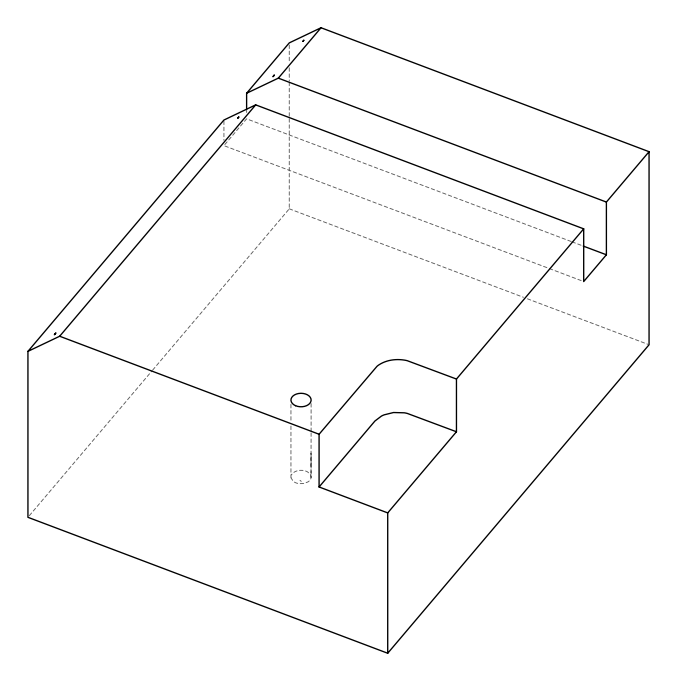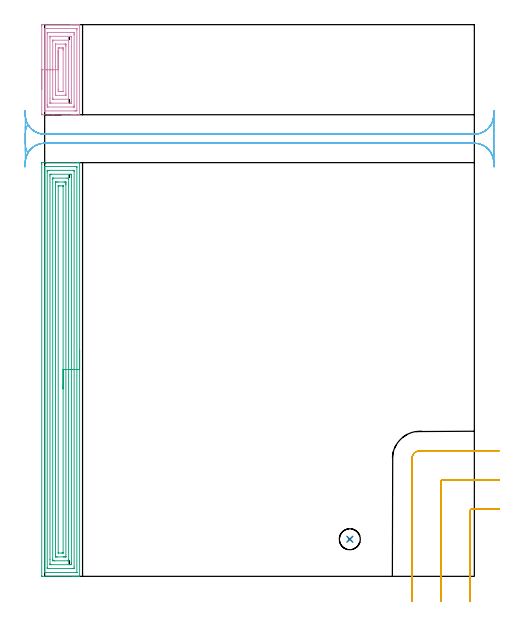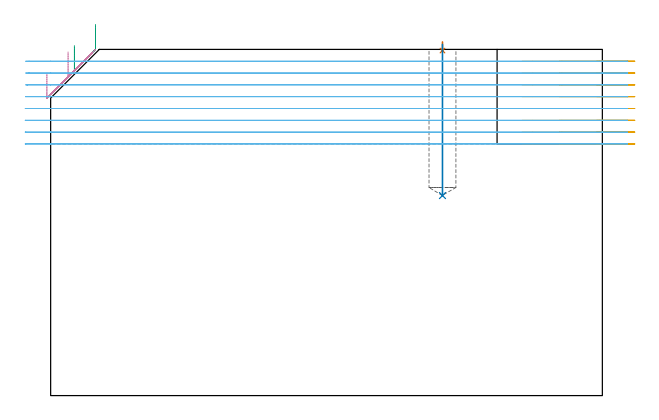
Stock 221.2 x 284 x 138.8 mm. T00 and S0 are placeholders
(PLAN: 6 operations, 3 tool changes, 29.1 min)
(1 SPOT_DRILL | STEP1POCKET | NXT0321_9005460120000 | 0.03 min | 0 mm3)
(2 DRILL_BLIND_HOLE_INTO_CENTER | STEP1POCKET | UGT0301_220 | 0.24 min | 5158 mm3)
(3 AREA_MILL | FG_CHAMFER_SURFACE | UGT0205_001 | 12.3 min | 41986 mm3)
(4 AREA_MILL_1 | FG_CHAMFER_SURFACE_1 | UGT0205_001 | 2.97 min | 10312 mm3)
(5 MILL_CORNER_NOTCH_RECTANGULAR | CORNER_NOTCH_RECTANGULAR | UGT0201_094 | Follow Part, ap 5, ae 75% | 5.02 min | 117814 mm3)
(6 MILL_RECTANGULAR_SLOT | SLOT_RECTANGULAR | UGT0201_094 | Follow Part, ap 5, ae 75% | 8.56 min | 203294 mm3)
(TOOL NXT0321_9005460120000 | NC Spot Drill, 142deg, 12mm, Carbide, Uncoated | D12 PA142 FL30 Z2)
(TOOL UGT0301_220 | Twist Drill 10.8 mm | D10.8 PA118 FL92 Z2)
(TOOL UGT0205_001 | Chamfer Mill 20 x 3 x 45 deg. | D20 FL50 Z2)
(TOOL UGT0201_094 | End mill 20 mm | D20 FL38 Z4)
(OP 1 SPOT_DRILL)
G17 G21 G94 G90
T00 M6
G54
G17 G0 G90 X157.1 Y19.1 S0 M3
G43 Z148.8 H0
G94 G81 G98 Z138.335 F250. R141.8
G80
M5
M2
(OP 2 DRILL_BLIND_HOLE_INTO_CENTER)
G17 G21 G94 G90
T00 M6
G54
G17 G0 G90 X157.1 Y19.1 S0 M3
G43 Z148.8 H0
G94 G81 G98 Z80.2 F250. R140.8
G80
M5
M2
(OP 3 AREA_MILL)
G17 G21 G94 G90
T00 M6
G54
G17 G0 G90 X18. Y116.5 S1061 M3
G43 Z148.8 H0
G94 G1 Y116.462 Z147.928 F250.
Y116.348 Z147.063
Y116.159 Z146.212
Y115.897 Z145.38
Y115.563 Z144.574
Y115.16 Z143.8
Y114.692 Z143.064
Y114.16 Z142.372
Y113.571 Z141.729
Y112.928 Z141.139
Y112.236 Z140.608
Y111.5 Z140.14
Y110.726 Z139.737
Y109.92 Z139.403
Y109.088 Z139.141
Y108.237 Z138.952
Y107.372 Z138.838
Y106.5 Z138.8
Y0.173
X17.997 Y0.009 Z138.788
X17.987 Y0.007 Z138.778
X17.63 Y0. Z138.43
X17.326 Z138.126
X16.641 Z137.436
X15.415 Z136.211
X14.874 Z135.669
X14.261 Z135.056
X-1.295 Y0.001 Z119.502
X-1.492 Y0.01 Z119.306
X-1.499 Y0.207 Z119.299
X-1.5 Y211.968 Z119.3
X-1.499 Y212.38 Z119.301
X-1.495 Y212.857 Z119.303
X-1.492 Y212.991 Z119.306
X-1.024 Y212.995 Z119.774
X-0.411 Y213. Z120.387
X14.261 Z135.056
X16.641 Z137.436
X17.326 Z138.126
X17.631 Z138.43
X17.987 Y212.993 Z138.778
X17.997 Y212.991 Z138.788
X18. Y212.827 Z138.8
Y106.5
X16.586 Z137.386
X16.585 Y2.093 Z137.385
X16.584 Y2.041 Z137.384
X16.582 Y2.016 Z137.382
X16.58 Y2.011 Z137.38
X16.562 Y2.009 Z137.362
X16.159 Y2.001 Z136.959
X0.743 Z121.543
X0.259 Y2.003 Z121.059
X0.028 Y2.01 Z120.828
X-0.079 Y2.021 Z120.721
X-0.085 Y2.351 Z120.715
Y2.407
Y210.907
X-0.084 Y210.959 Z120.716
X-0.082 Y210.984 Z120.718
X-0.08 Y210.989 Z120.72
X-0.062 Y210.991 Z120.738
X0.341 Y210.999 Z121.141
X15.757 Z136.557
X16.241 Y210.997 Z137.041
X16.472 Y210.99 Z137.272
X16.579 Y210.979 Z137.379
X16.585 Y210.649 Z137.385
Y210.593
X16.586 Y106.5 Z137.386
X15.172 Z135.972
X15.171 Y4.787 Z135.971
X15.169 Y4.194 Z135.969
X15.166 Y4.045 Z135.966
X15.165 Y4.015 Z135.965
X15.129 Y4.01 Z135.929
X15.063 Y4.003 Z135.863
X14.874 Y4.001 Z135.674
X14.183 Y4. Z134.983
X1.817 Y4.001 Z122.617
X1.626 Y4.005 Z122.426
X1.434 Y4.01 Z122.234
X1.335 Y4.023 Z122.135
X1.332 Y4.094 Z122.132
X1.331 Y4.194 Z122.131
X1.329 Y4.495 Z122.129
Y208.213
X1.331 Y208.806 Z122.131
X1.334 Y208.956 Z122.134
X1.335 Y208.985 Z122.135
X1.371 Y208.991 Z122.171
X1.437 Y208.997 Z122.237
X1.626 Y208.999 Z122.426
X2.317 Y209. Z123.117
X14.683 Y208.999 Z135.483
X14.874 Y208.996 Z135.674
X15.066 Y208.99 Z135.866
X15.165 Y208.977 Z135.965
X15.168 Y208.906 Z135.968
X15.17 Y208.806 Z135.97
X15.171 Y208.506 Z135.971
X15.172 Y106.5 Z135.972
X13.757 Z134.557
Y6.875
X13.753 Y6.222 Z134.553
X13.749 Y6.01 Z134.549
X13.089 Y6. Z133.889
X3.374 Z124.174
X2.957 Y6.006 Z123.757
X2.755 Y6.01 Z123.555
X2.75 Y6.125 Z123.55
X2.744 Y6.637 Z123.544
X2.743 Y8.662 Z123.543
Y206.125
X2.747 Y206.778 Z123.547
X2.751 Y206.99 Z123.551
X3.411 Y207. Z124.211
X13.126 Z133.926
X13.543 Y206.994 Z134.343
X13.745 Y206.99 Z134.545
X13.75 Y206.875 Z134.55
X13.756 Y206.363 Z134.556
X13.757 Y206.125 Z134.557
Y205.468
Y106.5
X12.343 Z133.143
X12.342 Y8.422 Z133.142
X12.339 Y8.182 Z133.139
X12.336 Y8.026 Z133.136
X12.323 Y8.009 Z133.123
X12.306 Y8.006 Z133.106
X12.224 Y8.002 Z133.024
X11.995 Y8. Z132.795
X4.929 Z125.729
X4.276 Y8.007 Z125.076
X4.184 Y8.01 Z124.984
X4.164 Y8.021 Z124.964
X4.161 Y8.142 Z124.961
X4.158 Y8.302 Z124.958
X4.157 Y8.782 Z124.957
X4.158 Y204.579 Z124.958
X4.161 Y204.819 Z124.961
X4.164 Y204.974 Z124.964
X4.177 Y204.991 Z124.977
X4.194 Y204.994 Z124.994
X4.276 Y204.998 Z125.076
X4.505 Y205. Z125.305
X11.571 Z132.371
X12.224 Y204.993 Z133.024
X12.316 Y204.99 Z133.116
X12.336 Y204.98 Z133.136
X12.339 Y204.858 Z133.139
X12.342 Y204.698 Z133.142
X12.343 Y204.458 Z133.143
Y204.338
Y106.5
X10.929 Z131.729
X10.928 Y10.211 Z131.728
X10.927 Y10.092 Z131.727
X10.924 Y10.033 Z131.724
X10.922 Y10.012 Z131.722
X10.895 Y10.006 Z131.695
X10.458 Y10.002 Z131.258
X10.018 Y10. Z130.818
X9.575 Z130.375
X6.485 Z127.285
X6.042 Y10.001 Z126.842
X5.598 Y10.004 Z126.398
X5.579 Y10.01 Z126.379
X5.576 Y10.026 Z126.376
X5.573 Y10.449 Z126.373
X5.571 Y10.925 Z126.371
Y11.342
X5.572 Y202.79 Z126.372
X5.573 Y202.909 Z126.373
X5.576 Y202.967 Z126.376
X5.578 Y202.989 Z126.378
X5.605 Y202.994 Z126.405
X6.042 Y202.998 Z126.842
X6.482 Y203. Z127.282
X6.925 Z127.725
X10.015 Z130.815
X10.458 Y202.999 Z131.258
X10.902 Y202.996 Z131.702
X10.921 Y202.99 Z131.721
X10.924 Y202.974 Z131.724
X10.927 Y202.551 Z131.727
X10.929 Y202.075 Z131.729
Y201.658
Y106.5
X9.515 Z130.315
X9.514 Y12.236 Z130.314
X9.51 Y12.029 Z130.31
X9.509 Y12.011 Z130.309
X9.437 Y12.006 Z130.237
X9.313 Y12.002 Z130.113
X9.157 Y12. Z129.957
X8.925 Z129.725
X7.158 Z127.958
X7.055 Y12.001 Z127.855
X7.029 Y12.003 Z127.829
X7.005 Y12.01 Z127.805
X6.992 Y12.017 Z127.792
X6.99 Y12.044 Z127.79
X6.986 Y12.174 Z127.786
Y200.764
X6.99 Y200.971 Z127.79
X6.991 Y200.989 Z127.791
X7.063 Y200.994 Z127.863
X7.187 Y200.998 Z127.987
X7.808 Y201. Z128.608
X9.445 Y200.999 Z130.245
X9.471 Y200.997 Z130.271
X9.495 Y200.99 Z130.295
X9.508 Y200.983 Z130.308
X9.51 Y200.956 Z130.31
X9.514 Y200.826 Z130.314
X9.515 Y106.5 Z130.315
Y105.628 Z130.353
Y104.764 Z130.467
Y103.912 Z130.655
Y103.08 Z130.918
Y102.274 Z131.252
Y101.5 Z131.654
Y100.764 Z132.123
Y100.072 Z132.654
Y99.429 Z133.244
Y98.84 Z133.887
Y98.309 Z134.579
Y97.84 Z135.315
Y97.437 Z136.089
Y97.103 Z136.894
Y96.841 Z137.727
Y96.652 Z138.578
Y96.538 Z139.443
Y96.5 Z140.315
G0 Z148.8
M5
M2
(OP 4 AREA_MILL_1)
G17 G21 G94 G90
T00 M6
G54
G17 G0 G90 X-1.5 Y250.8 S1061 M3
G43 Z148.8 H0
Z129.3
G94 G1 Y250.838 Z128.428 F250.
Y250.952 Z127.563
Y251.141 Z126.712
Y251.403 Z125.88
Y251.737 Z125.074
Y252.14 Z124.3
Y252.608 Z123.564
Y253.14 Z122.872
Y253.729 Z122.229
Y254.372 Z121.64
Y255.064 Z121.108
Y255.8 Z120.64
Y256.574 Z120.237
Y257.38 Z119.903
Y258.212 Z119.641
Y259.064 Z119.452
Y259.928 Z119.338
Y260.8 Z119.3
Y283.043
X-1.499 Y283.452 Z119.301
X-1.494 Y283.925 Z119.303
X-1.491 Y283.992 Z119.305
X-1.024 Y283.996 Z119.773
X-0.479 Y284. Z120.317
X13.446 Z134.241
X13.991 Z134.784
X14.668 Z135.466
X14.874 Z135.671
X15.552 Z136.349
X15.757 Z136.554
X16.169 Z136.968
X17.112 Z137.911
X17.524 Z138.322
X17.78 Y283.999 Z138.578
X17.994 Y283.99 Z138.792
X18. Y283.896 Z138.8
Y237.704
X17.994 Y237.61 Z138.792
X17.778 Y237.6 Z138.576
X16.169 Z136.968
X15.757 Z136.554
X15.552 Z136.349
X14.874 Z135.671
X14.668 Z135.466
X13.991 Z134.784
X4.338 Z125.134
X-1.237 Z119.559
X-1.365 Y237.602 Z119.432
X-1.491 Y237.61 Z119.305
X-1.499 Y237.737 Z119.299
X-1.5 Y238.148 Z119.3
Y260.8
X-0.086 Z120.714
X-0.085 Y281.676 Z120.715
X-0.082 Y281.884 Z120.718
X-0.079 Y281.979 Z120.721
X0.098 Y281.99 Z120.898
X0.422 Y281.998 Z121.222
X0.743 Y282. Z121.543
X1.303 Z122.103
X16.318 Z137.118
X16.488 Y281.997 Z137.288
X16.551 Y281.994 Z137.351
X16.574 Y281.991 Z137.374
X16.579 Y281.965 Z137.379
X16.582 Y281.888 Z137.382
X16.585 Y281.731 Z137.385
X16.586 Y281.676 Z137.386
X16.585 Y239.924 Z137.385
X16.582 Y239.716 Z137.382
X16.579 Y239.621 Z137.379
X16.402 Y239.61 Z137.202
X16.078 Y239.602 Z136.878
X15.757 Y239.6 Z136.557
X15.197 Z135.997
X0.182 Z120.982
X0.012 Y239.603 Z120.812
X-0.051 Y239.606 Z120.749
X-0.074 Y239.609 Z120.726
X-0.079 Y239.635 Z120.721
X-0.082 Y239.712 Z120.718
X-0.086 Y239.869 Z120.714
Y239.924
Y260.8
X1.328 Z122.128
X1.329 Y279.31 Z122.129
X1.331 Y279.899 Z122.131
X1.333 Y279.972 Z122.133
X1.334 Y279.984 Z122.134
X1.359 Y279.99 Z122.159
X1.425 Y279.995 Z122.225
X1.526 Y279.999 Z122.326
X14.774 Y280. Z135.574
X14.874 Y279.999 Z135.674
X14.974 Y279.996 Z135.774
X15.165 Y279.989 Z135.965
X15.166 Y279.899 Z135.966
X15.17 Y279.602 Z135.97
X15.171 Y279.011 Z135.971
Y278.712
Y242.29
X15.169 Y241.701 Z135.969
X15.167 Y241.628 Z135.967
X15.166 Y241.616 Z135.966
X15.141 Y241.61 Z135.941
X15.075 Y241.605 Z135.875
X14.974 Y241.6 Z135.774
X1.726 Z122.526
X1.626 Y241.601 Z122.426
X1.525 Y241.604 Z122.325
X1.335 Y241.611 Z122.135
X1.333 Y241.701 Z122.133
X1.33 Y241.998 Z122.13
X1.329 Y242.589 Z122.129
X1.328 Y242.888 Z122.128
Y260.8
X2.743 Z123.543
Y277.234
X2.747 Y277.883 Z123.547
X2.749 Y277.978 Z123.549
X2.754 Y277.991 Z123.554
X2.774 Y277.994 Z123.574
X2.821 Y277.997 Z123.621
X3.011 Y277.999 Z123.811
X13.23 Y278. Z134.03
X13.532 Y277.996 Z134.332
X13.683 Y277.992 Z134.483
X13.75 Y277.989 Z134.55
X13.752 Y277.94 Z134.552
X13.756 Y277.47 Z134.556
X13.757 Y272.805 Z134.557
Y244.366
X13.753 Y243.717 Z134.553
X13.75 Y243.622 Z134.55
X13.746 Y243.609 Z134.546
X13.726 Y243.606 Z134.526
X13.679 Y243.603 Z134.479
X13.488 Y243.601 Z134.288
X3.27 Y243.6 Z124.07
X2.968 Y243.604 Z123.768
X2.817 Y243.608 Z123.617
X2.75 Y243.611 Z123.55
X2.748 Y243.66 Z123.548
X2.744 Y244.13 Z123.544
X2.743 Y246.143 Z123.543
Y260.8
X4.157 Z124.957
Y275.577
X4.158 Y275.696 Z124.958
X4.162 Y275.934 Z124.962
X4.164 Y275.992 Z124.964
X4.175 Y275.994 Z124.975
X4.208 Y275.998 Z125.008
X4.275 Y275.999 Z125.075
X12.224 Y276. Z133.024
X12.301 Y275.998 Z133.101
X12.324 Y275.995 Z133.124
X12.331 Y275.992 Z133.131
X12.336 Y275.972 Z133.136
X12.34 Y275.815 Z133.14
X12.343 Y275.577 Z133.143
Y275.457
Y246.023
X12.342 Y245.904 Z133.142
X12.338 Y245.666 Z133.138
X12.335 Y245.608 Z133.135
X12.325 Y245.606 Z133.125
X12.292 Y245.602 Z133.092
X12.224 Y245.601 Z133.024
X4.275 Y245.6 Z125.075
X4.198 Y245.602 Z124.998
X4.176 Y245.605 Z124.976
X4.169 Y245.608 Z124.969
X4.164 Y245.627 Z124.964
X4.16 Y245.785 Z124.96
X4.157 Y246.023 Z124.957
Y246.143
Y260.8
X5.571 Z126.371
Y273.266
X5.572 Y273.681 Z126.372
X5.575 Y273.917 Z126.375
X5.578 Y273.974 Z126.378
X5.584 Y273.99 Z126.384
X5.619 Y273.994 Z126.419
X5.726 Y273.999 Z126.526
X10.458 Y274. Z131.258
X10.775 Y273.997 Z131.575
X10.866 Y273.994 Z131.666
X10.916 Y273.99 Z131.716
X10.922 Y273.963 Z131.722
X10.926 Y273.838 Z131.726
X10.928 Y273.681 Z131.728
X10.929 Y273.207 Z131.729
Y272.792
Y248.334
X10.928 Y247.919 Z131.728
X10.925 Y247.683 Z131.725
X10.922 Y247.626 Z131.722
X10.915 Y247.61 Z131.715
X10.881 Y247.606 Z131.681
X10.774 Y247.601 Z131.574
X6.042 Y247.6 Z126.842
X5.725 Y247.603 Z126.525
X5.634 Y247.606 Z126.434
X5.583 Y247.61 Z126.383
X5.578 Y247.637 Z126.378
X5.574 Y247.762 Z126.374
X5.572 Y247.919 Z126.372
X5.571 Y248.393 Z126.371
Y248.808
Y260.8
X6.985 Z127.785
X6.986 Y271.904 Z127.786
X6.987 Y271.956 Z127.787
X6.989 Y271.98 Z127.789
X6.99 Y271.985 Z127.79
X7.046 Y271.99 Z127.846
X7.427 Y271.997 Z128.227
X7.618 Y272. Z128.418
X8.692 Z129.492
X9.483 Y271.996 Z130.283
X9.495 Y271.991 Z130.295
X9.508 Y271.972 Z130.308
X9.509 Y271.904 Z130.309
X9.515 Y271.076 Z130.315
Y271.016
X9.514 Y249.696 Z130.314
X9.513 Y249.644 Z130.313
X9.511 Y249.62 Z130.311
X9.51 Y249.615 Z130.31
X9.454 Y249.61 Z130.254
X9.073 Y249.603 Z129.873
X8.882 Y249.6 Z129.682
X7.808 Z128.608
X7.017 Y249.604 Z127.817
X7.005 Y249.609 Z127.805
X6.992 Y249.628 Z127.792
X6.991 Y249.696 Z127.791
X6.985 Y250.524 Z127.785
Y250.584
Y260.8
Y261.672 Z127.823
Y262.536 Z127.937
Y263.388 Z128.126
Y264.22 Z128.388
Y265.026 Z128.722
Y265.8 Z129.125
Y266.536 Z129.594
Y267.228 Z130.125
Y267.871 Z130.714
Y268.46 Z131.357
Y268.992 Z132.05
Y269.46 Z132.785
Y269.863 Z133.559
Y270.197 Z134.365
Y270.459 Z135.197
Y270.648 Z136.049
Y270.762 Z136.914
Y270.8 Z137.785
G0 Z148.8
M5
M2
(OP 5 MILL_CORNER_NOTCH_RECTANGULAR)
G17 G21 G94 G90
T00 M6
G54
G17 G0 G90 X234.2 Y34.7 S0 M3
G43 Z148.8 H0
Z134.062
G94 G1 X231.2 F250.
X219.996 F500.
G3 X219. Y33.704 R1.
G1 Y-10.
Y-13. F250.
G0 Z148.8
X234.2 Y49.7
Z134.062
G1 X231.2
X204.996 F500.
G3 X204. Y48.704 R1.
G1 Y-10.
Y-13. F250.
G0 Z148.8
X234.2 Y64.7
Z134.062
G1 X231.2
X193.3 F500.
G3 X189. Y60.4 R4.3
G1 Y-10.
Y-13. F250.
G0 Z148.8
X234.2 Y34.7
Z129.325
G1 X231.2
X219.996 F500.
G3 X219. Y33.704 R1.
G1 Y-10.
Y-13. F250.
G0 Z148.8
X234.2 Y49.7
Z129.325
G1 X231.2
X204.996 F500.
G3 X204. Y48.704 R1.
G1 Y-10.
Y-13. F250.
G0 Z148.8
X234.2 Y64.7
Z129.325
G1 X231.2
X193.3 F500.
G3 X189. Y60.4 R4.3
G1 Y-10.
Y-13. F250.
G0 Z148.8
X234.2 Y34.7
Z124.587
G1 X231.2
X219.996 F500.
G3 X219. Y33.704 R1.
G1 Y-10.
Y-13. F250.
G0 Z148.8
X234.2 Y49.7
Z124.587
G1 X231.2
X204.996 F500.
G3 X204. Y48.704 R1.
G1 Y-10.
Y-13. F250.
G0 Z148.8
X234.2 Y64.7
Z124.587
G1 X231.2
X193.3 F500.
G3 X189. Y60.4 R4.3
G1 Y-10.
Y-13. F250.
G0 Z148.8
X234.2 Y34.7
Z119.85
G1 X231.2
X219.996 F500.
G3 X219. Y33.704 R1.
G1 Y-10.
Y-13. F250.
G0 Z148.8
X234.2 Y49.7
Z119.85
G1 X231.2
X204.996 F500.
G3 X204. Y48.704 R1.
G1 Y-10.
Y-13. F250.
G0 Z148.8
X234.2 Y64.7
Z119.85
G1 X231.2
X193.3 F500.
G3 X189. Y60.4 R4.3
G1 Y-10.
Y-13. F250.
G0 Z148.8
X234.2 Y34.7
Z115.112
G1 X231.2
X219.996 F500.
G3 X219. Y33.704 R1.
G1 Y-10.
Y-13. F250.
G0 Z148.8
X234.2 Y49.7
Z115.112
G1 X231.2
X204.996 F500.
G3 X204. Y48.704 R1.
G1 Y-10.
Y-13. F250.
G0 Z148.8
X234.2 Y64.7
Z115.112
G1 X231.2
X193.3 F500.
G3 X189. Y60.4 R4.3
G1 Y-10.
Y-13. F250.
G0 Z148.8
X234.2 Y34.7
Z110.375
G1 X231.2
X219.996 F500.
G3 X219. Y33.704 R1.
G1 Y-10.
Y-13. F250.
G0 Z148.8
X234.2 Y49.7
Z110.375
G1 X231.2
X204.996 F500.
G3 X204. Y48.704 R1.
G1 Y-10.
Y-13. F250.
G0 Z148.8
X234.2 Y64.7
Z110.375
G1 X231.2
X193.3 F500.
G3 X189. Y60.4 R4.3
G1 Y-10.
Y-13. F250.
G0 Z148.8
X234.2 Y34.7
Z105.637
G1 X231.2
X219.996 F500.
G3 X219. Y33.704 R1.
G1 Y-10.
Y-13. F250.
G0 Z148.8
X234.2 Y49.7
Z105.637
G1 X231.2
X204.996 F500.
G3 X204. Y48.704 R1.
G1 Y-10.
Y-13. F250.
G0 Z148.8
X234.2 Y64.7
Z105.637
G1 X231.2
X193.3 F500.
G3 X189. Y60.4 R4.3
G1 Y-10.
Y-13. F250.
G0 Z148.8
X234.2 Y34.7
Z100.9
G1 X231.2
X219.996 F500.
G3 X219. Y33.704 R1.
G1 Y-10.
Y-13. F250.
G0 Z148.8
X234.2 Y49.7
Z100.9
G1 X231.2
X204.996 F500.
G3 X204. Y48.704 R1.
G1 Y-10.
Y-13. F250.
G0 Z148.8
X234.2 Y64.7
Z100.9
G1 X231.2
X193.3 F500.
G3 X189. Y60.4 R4.3
G1 Y-10.
Y-13. F250.
G0 Z148.8
M5
M2
(OP 6 MILL_RECTANGULAR_SLOT)
G17 G21 G94 G90
T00 M6
G54
G17 G0 G90 X231.402 Y239.817 S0 M3
G43 Z148.8 H0
Z134.062
G94 G1 X231.17 Y236.826 F250.
G2 X221.2 Y227.6 R10. F500.
G1 X0.
G2 X-8.66 Y232.6 R10.
G3 X-10. Y227.6 R10.
G1 Y223.
G3 X-8.66 Y218. R10.
G2 X0. Y223. R10.
G1 X221.2
G2 X231.17 Y213.774 R10.
G1 X231.402 Y210.783 F250.
G0 Y239.817 Z129.325
G1 X231.17 Y236.826
G2 X221.2 Y227.6 R10. F500.
G1 X0.
G2 X-8.66 Y232.6 R10.
G3 X-10. Y227.591 R10.
G1 Y223.
G3 X-8.66 Y218. R10.
G2 X0. Y223. R10.
G1 X221.2
G2 X231.17 Y213.774 R10.
G1 X231.402 Y210.783 F250.
G0 Y239.817 Z124.587
G1 X231.17 Y236.826
G2 X221.2 Y227.6 R10. F500.
G1 X0.
G2 X-9.419 Y234.242 R10.
G1 X-9.448 Y234.252
G3 X-10. Y230.975 R10.
G1 Y219.625
G3 X-9.448 Y216.348 R10.
G1 X-9.419 Y216.358
G2 X0. Y223. R10.
G1 X221.2
G2 X231.17 Y213.774 R10.
G1 X231.402 Y210.783 F250.
G0 Y239.817 Z119.85
G1 X231.17 Y236.826
G2 X221.2 Y227.6 R10. F500.
G1 X0.
G2 X-9.957 Y236.677 R10.
G1 X-9.987 Y236.678
G3 X-10. Y236.173 R10.
G1 Y214.4
G3 X-9.988 Y213.913 R10.
G1 X-9.958 Y213.914
G2 X0. Y223. R10.
G1 X221.2
G2 X231.17 Y213.774 R10.
G1 X231.402 Y210.783 F250.
G0 Z148.8
X-10.202
Z115.112
G1 X-9.97 Y213.774
G2 X0. Y223. R10. F500.
G1 X221.2
G2 X231.17 Y213.774 R10.
G1 X231.2
Y236.826
X231.17
G2 X221.2 Y227.6 R10.
G1 X0.
G2 X-9.97 Y236.826 R10.
G1 X-10.202 Y239.817 F250.
G0 Y210.783 Z110.375
G1 X-9.97 Y213.774
G2 X0. Y223. R10. F500.
G1 X221.2
G2 X231.17 Y213.774 R10.
G1 X231.2
Y236.826
X231.17
G2 X221.2 Y227.6 R10.
G1 X0.
G2 X-9.97 Y236.826 R10.
G1 X-10.202 Y239.817 F250.
G0 Y210.783 Z105.637
G1 X-9.97 Y213.774
G2 X0. Y223. R10. F500.
G1 X221.2
G2 X231.17 Y213.774 R10.
G1 X231.2
Y236.826
X231.17
G2 X221.2 Y227.6 R10.
G1 X0.
G2 X-9.97 Y236.826 R10.
G1 X-10.202 Y239.817 F250.
G0 Y210.783 Z100.9
G1 X-9.97 Y213.774
G2 X0. Y223. R10. F500.
G1 X221.2
G2 X231.17 Y213.774 R10.
G1 X231.2
Y236.826
X231.17
G2 X221.2 Y227.6 R10.
G1 X0.
G2 X-9.97 Y236.826 R10.
G1 X-10.202 Y239.817 F250.
G0 Z148.8
M5
M2
